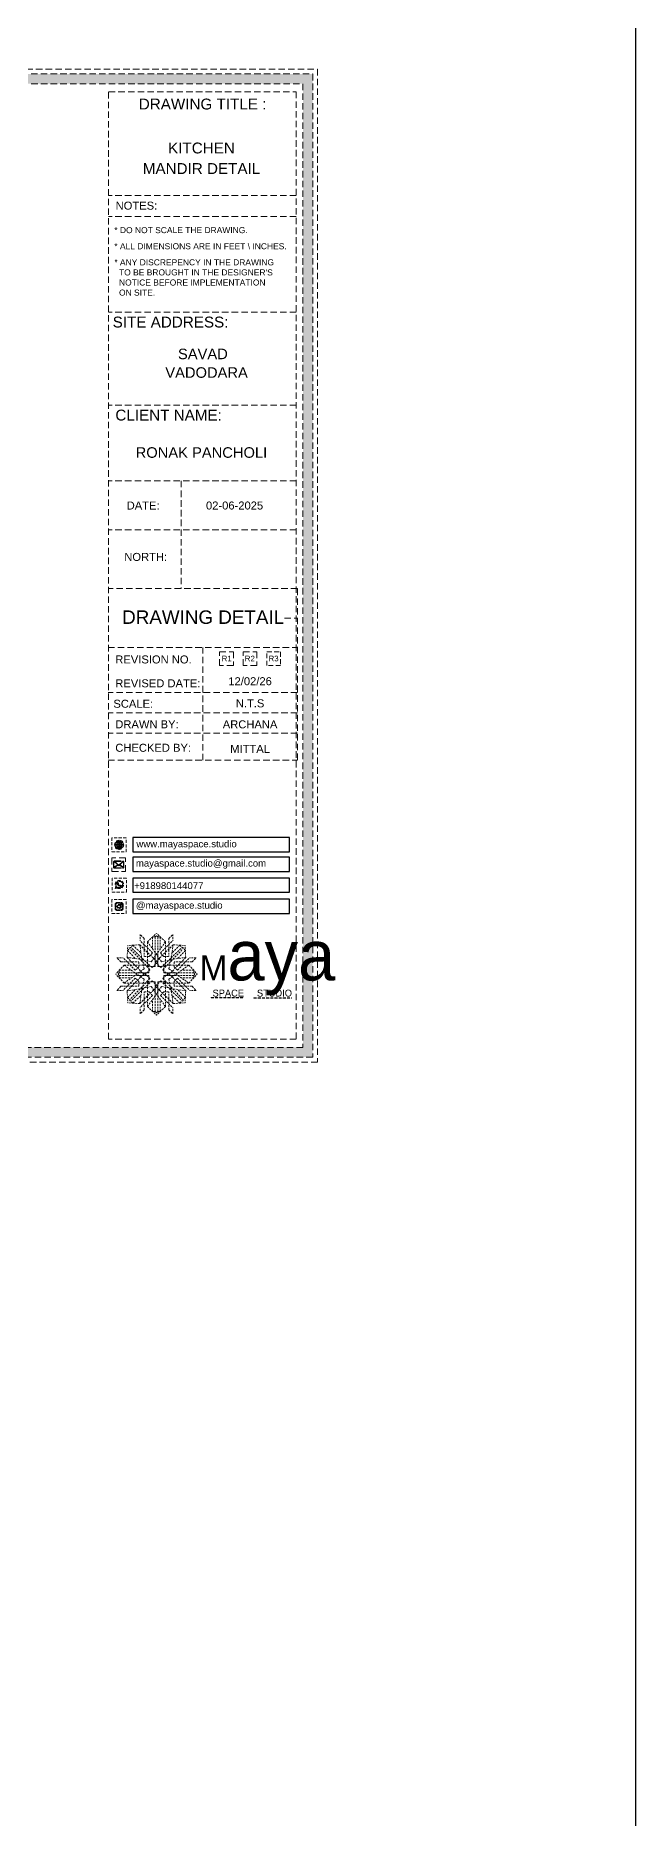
# Model space of a CAD drawing. Header units: millimetres. Extents: x 56222 to 3066687, y -650199 to -121287.
# Drawn here: x 141972.9 to 142065.7, y -185482.7 to -185207 of the extents above; entities that cross this region are included whole.
import ezdxf
from ezdxf.enums import TextEntityAlignment as Align

# ---------------------------------------------------------------- set-up
doc = ezdxf.new("R2010")
doc.units = ezdxf.units.MM
doc.header["$MEASUREMENT"] = 0
doc.linetypes.add('DASHEDX2', pattern=[1.5, 1, -0.5])
for name, color, linetype, lineweight in [('Dimension', 10, 'DASHEDX2', 20), ('NAME PLATE', 7, 'Continuous', 25), ('XX~SLAB ( BEAM )~ ( DIM )', 7, 'Continuous', 9)]:
    doc.layers.add(name, color=color, linetype=linetype, lineweight=lineweight)
doc.styles.add('Arial', font='arial.ttf')
doc.styles.get("Standard").update_dxf_attribs({"font": 'arial.ttf', "height": 6})

# ---------------------------------------------------------------- blocks, each defined once
blk = doc.blocks.new('FSFSF')
at = {"color": 42, "lineweight": 5, "true_color": 0xe0ac11}
for p, q in [((28600.03, 143.51), (28600.03, 140.16)), ((28602.15, 141.41), (28600.03, 143.51)), ((28602.15, 141.41), (28602.15, 131.95)), ((28603.86, 139.69), (28608.58, 144.08)), ((28607.9, 142.22), (28606.58, 142.22)), ((28606.58, 142.22), (28606.58, 135.84)), ((28607.9, 142.22), (28608.58, 142.85)), ((28607.9, 142.22), (28607.9, 126.58)), ((28613.31, 139.69), (28608.58, 144.08)), ((28609.27, 142.22), (28608.59, 142.85)), ((28609.27, 142.22), (28609.27, 126.58)), ((28609.27, 142.22), (28610.59, 142.22)), ((28610.59, 142.22), (28610.59, 135.84)), ((28615.02, 141.41), (28617.14, 143.51)), ((28615.02, 141.41), (28615.02, 131.95)), ((28617.14, 143.51), (28617.14, 140.16)), ((28587.73, 131.22), (28591.08, 131.22)), ((28589.84, 129.1), (28587.73, 131.22)), ((28597.49, 124.78), (28591.08, 131.22)), ((28593.19, 131.45), (28593.54, 137.71)), ((28593.19, 131.45), (28601.69, 122.67)), ((28601.25, 130.22), (28593.19, 131.45)), ((28593.39, 135), (28594.56, 136.12)), ((28593.39, 135), (28597.6, 130.78)), ((28599.8, 138.06), (28593.54, 137.71)), ((28595.12, 136.69), (28594.53, 136.69)), ((28594.56, 136.12), (28594.56, 136.71)), ((28605.17, 124.98), (28594.56, 136.12)), ((28596.24, 137.86), (28595.12, 136.69)), ((28606.27, 126.08), (28595.12, 136.69)), ((28596.24, 137.86), (28600.47, 133.65)), ((28601.03, 130), (28599.8, 138.06)), ((28599.8, 138.05), (28608.58, 129.56)), ((28606.47, 133.76), (28600.03, 140.16)), ((28604.75, 131.95), (28602.15, 131.95)), ((28603.86, 126.58), (28603.86, 139.69)), ((28603.86, 139.69), (28608.58, 133.02)), ((28606.47, 133.76), (28604.75, 131.95)), ((28605.86, 129.18), (28608.58, 133.02)), ((28613.31, 139.69), (28608.59, 133.02)), ((28617.37, 138.05), (28608.59, 129.56)), ((28611.31, 129.18), (28608.59, 133.02)), ((28610.7, 133.76), (28617.14, 140.16)), ((28610.7, 133.76), (28612.42, 131.95)), ((28610.9, 126.08), (28622.05, 136.69)), ((28612.02, 124.98), (28622.62, 136.12)), ((28612.42, 131.95), (28615.02, 131.95)), ((28613.31, 126.58), (28613.31, 139.69)), ((28623.99, 131.45), (28615.5, 122.67)), ((28615.94, 130.22), (28624, 131.45)), ((28616.14, 130), (28617.37, 138.06)), ((28620.93, 137.86), (28616.7, 133.65)), ((28617.37, 138.06), (28623.63, 137.71)), ((28623.8, 135), (28619.59, 130.78)), ((28619.7, 124.78), (28626.1, 131.22)), ((28620.93, 137.86), (28622.05, 136.69)), ((28622.05, 136.69), (28622.64, 136.69)), ((28622.62, 136.12), (28622.62, 136.71)), ((28623.8, 135), (28622.62, 136.12)), ((28624, 131.45), (28623.65, 137.71)), ((28629.45, 131.22), (28626.1, 131.22)), ((28627.34, 129.1), (28629.45, 131.22)), ((28591.56, 127.39), (28587.17, 122.66)), ((28591.56, 117.94), (28587.17, 122.66)), ((28589.03, 123.35), (28588.4, 122.67)), ((28589.03, 121.98), (28588.4, 122.65)), ((28589.03, 123.35), (28589.03, 124.67)), ((28589.03, 124.67), (28595.4, 124.67)), ((28589.03, 123.35), (28604.66, 123.35)), ((28589.03, 121.98), (28604.66, 121.98)), ((28589.03, 121.98), (28589.03, 120.66)), ((28589.84, 129.1), (28599.29, 129.1)), ((28604.66, 127.39), (28591.56, 127.39)), ((28591.56, 127.39), (28598.23, 122.67)), ((28591.56, 117.94), (28598.23, 122.65)), ((28593.19, 113.88), (28601.69, 122.65)), ((28597.49, 124.78), (28599.29, 126.5)), ((28602.07, 125.39), (28598.23, 122.67)), ((28602.07, 119.94), (28598.23, 122.65)), ((28599.29, 126.5), (28599.29, 129.1)), ((28605.86, 129.18), (28601.03, 130)), ((28602.07, 125.39), (28601.25, 130.22)), ((28602.33, 123.35), (28601.69, 122.67)), ((28602.33, 121.98), (28601.69, 122.65)), ((28602.33, 123.35), (28602.97, 122.67)), ((28602.33, 121.98), (28602.97, 122.65)), ((28605.17, 124.98), (28602.97, 122.67)), ((28605.17, 120.35), (28602.97, 122.65)), ((28603.68, 126.54), (28603.68, 127.39)), ((28604.66, 126.54), (28603.68, 126.54)), ((28604.71, 127.57), (28603.86, 127.57)), ((28607.9, 126.58), (28603.86, 126.58)), ((28604.66, 123.35), (28604.66, 127.39)), ((28604.66, 121.98), (28604.66, 117.94)), ((28604.7, 126.58), (28604.71, 127.57)), ((28606.27, 126.08), (28608.58, 128.27)), ((28607.9, 128.92), (28608.58, 129.56)), ((28607.9, 128.92), (28608.58, 128.27)), ((28609.27, 128.92), (28608.59, 129.56)), ((28609.27, 128.92), (28608.59, 128.27)), ((28610.9, 126.08), (28608.59, 128.27)), ((28609.27, 126.58), (28613.31, 126.58)), ((28611.31, 129.18), (28616.14, 130)), ((28612.02, 124.98), (28614.21, 122.67)), ((28612.02, 120.35), (28614.21, 122.65)), ((28612.46, 126.58), (28612.46, 127.57)), ((28612.46, 127.57), (28613.31, 127.57)), ((28612.52, 123.35), (28612.52, 127.39)), ((28612.52, 127.39), (28625.63, 127.39)), ((28612.52, 126.54), (28613.51, 126.54)), ((28628.16, 123.35), (28612.52, 123.35)), ((28612.52, 121.98), (28612.52, 117.94)), ((28628.16, 121.98), (28612.52, 121.98)), ((28613.51, 126.54), (28613.51, 127.39)), ((28614.85, 123.35), (28614.21, 122.67)), ((28614.85, 121.98), (28614.21, 122.65)), ((28614.85, 123.35), (28615.5, 122.67)), ((28614.85, 121.98), (28615.5, 122.65)), ((28615.12, 125.39), (28615.94, 130.22)), ((28615.12, 125.39), (28618.96, 122.67)), ((28615.12, 119.94), (28618.96, 122.65)), ((28623.99, 113.88), (28615.5, 122.65)), ((28627.34, 129.1), (28617.89, 129.1)), ((28617.89, 126.5), (28617.89, 129.1)), ((28619.7, 124.78), (28617.89, 126.5)), ((28625.63, 127.39), (28618.96, 122.67)), ((28625.63, 117.94), (28618.96, 122.65)), ((28628.16, 124.67), (28621.78, 124.67)), ((28625.63, 127.39), (28630.02, 122.66)), ((28625.63, 117.94), (28630.02, 122.66)), ((28628.16, 123.35), (28628.16, 124.67)), ((28628.16, 123.35), (28628.78, 122.67)), ((28628.16, 121.98), (28628.78, 122.65)), ((28628.16, 121.98), (28628.16, 120.66)), ((28589.84, 116.23), (28587.73, 114.11)), ((28587.73, 114.11), (28591.08, 114.11)), ((28589.03, 120.66), (28595.4, 120.66)), ((28589.84, 116.23), (28599.29, 116.23)), ((28597.49, 120.54), (28591.08, 114.11)), ((28604.66, 117.94), (28591.56, 117.94)), ((28601.25, 115.1), (28593.19, 113.87)), ((28593.19, 113.87), (28593.54, 107.62)), ((28593.39, 110.32), (28597.6, 114.55)), ((28605.17, 120.35), (28594.56, 109.2)), ((28606.27, 119.15), (28595.12, 108.54)), ((28597.49, 120.54), (28599.29, 118.83)), ((28599.29, 118.83), (28599.29, 116.23)), ((28599.8, 107.17), (28608.58, 115.67)), ((28601.03, 115.23), (28599.8, 107.17)), ((28605.86, 116.05), (28601.03, 115.23)), ((28602.07, 119.94), (28601.25, 115.1)), ((28602.15, 103.82), (28602.15, 113.27)), ((28604.75, 113.27), (28602.15, 113.27)), ((28604.66, 118.78), (28603.68, 118.78)), ((28603.68, 118.78), (28603.68, 117.94)), ((28607.9, 118.65), (28603.86, 118.65)), ((28603.86, 118.65), (28603.86, 105.54)), ((28604.71, 117.66), (28603.86, 117.66)), ((28604.7, 118.65), (28604.71, 117.66)), ((28606.47, 111.47), (28604.75, 113.27)), ((28605.86, 116.05), (28608.58, 112.21)), ((28606.27, 119.15), (28608.58, 116.96)), ((28607.9, 103.01), (28607.9, 118.65)), ((28607.9, 116.31), (28608.58, 116.96)), ((28607.9, 116.31), (28608.58, 115.67)), ((28610.9, 119.15), (28608.59, 116.96)), ((28609.27, 116.31), (28608.59, 116.96)), ((28609.27, 116.31), (28608.59, 115.67)), ((28611.31, 116.05), (28608.59, 112.21)), ((28617.37, 107.17), (28608.59, 115.67)), ((28609.27, 118.65), (28613.31, 118.65)), ((28609.27, 103.01), (28609.27, 118.65)), ((28610.7, 111.47), (28612.42, 113.27)), ((28610.9, 119.15), (28622.05, 108.54)), ((28611.31, 116.05), (28616.14, 115.23)), ((28612.02, 120.35), (28622.62, 109.2)), ((28612.42, 113.27), (28615.02, 113.27)), ((28612.46, 118.65), (28612.46, 117.66)), ((28612.46, 117.66), (28613.31, 117.66)), ((28612.52, 118.78), (28613.51, 118.78)), ((28612.52, 117.94), (28625.63, 117.94)), ((28613.31, 118.65), (28613.31, 105.54)), ((28613.51, 118.78), (28613.51, 117.94)), ((28615.02, 103.82), (28615.02, 113.27)), ((28615.12, 119.94), (28615.94, 115.1)), ((28615.94, 115.1), (28624, 113.87)), ((28616.14, 115.23), (28617.37, 107.17)), ((28619.7, 120.54), (28617.89, 118.83)), ((28617.89, 118.83), (28617.89, 116.23)), ((28627.34, 116.23), (28617.89, 116.23)), ((28623.8, 110.32), (28619.59, 114.55)), ((28619.7, 120.54), (28626.1, 114.11)), ((28628.16, 120.66), (28621.78, 120.66)), ((28624, 113.87), (28623.65, 107.62)), ((28629.45, 114.11), (28626.1, 114.11)), ((28627.34, 116.23), (28629.45, 114.11)), ((28593.39, 110.32), (28594.56, 109.2)), ((28599.8, 107.17), (28593.54, 107.52)), ((28595.12, 108.54), (28594.53, 108.54)), ((28594.56, 109.2), (28594.56, 108.61)), ((28596.24, 107.37), (28595.12, 108.54)), ((28596.24, 107.37), (28600.47, 111.58)), ((28606.47, 111.47), (28600.03, 105.07)), ((28600.03, 101.71), (28600.03, 105.07)), ((28602.15, 103.82), (28600.03, 101.71)), ((28603.86, 105.54), (28608.58, 112.21)), ((28603.86, 105.54), (28608.58, 101.15)), ((28606.58, 103.01), (28606.58, 109.38)), ((28613.31, 105.54), (28608.58, 101.15)), ((28613.31, 105.54), (28608.59, 112.21)), ((28610.59, 103.01), (28610.59, 109.38)), ((28610.7, 111.47), (28617.14, 105.07)), ((28615.02, 103.82), (28617.14, 101.71)), ((28620.93, 107.37), (28616.7, 111.58)), ((28617.14, 101.71), (28617.14, 105.07)), ((28617.37, 107.17), (28623.63, 107.52)), ((28620.93, 107.37), (28622.05, 108.54)), ((28622.05, 108.54), (28622.64, 108.54)), ((28623.8, 110.32), (28622.62, 109.2)), ((28622.62, 109.2), (28622.62, 108.61)), ((28607.9, 103.01), (28606.58, 103.01)), ((28607.9, 103.01), (28608.58, 102.38)), ((28609.27, 103.01), (28608.59, 102.38)), ((28609.27, 103.01), (28610.59, 103.01))]:
    blk.add_line(p, q, dxfattribs=at)
blk = doc.blocks.new('hgwg')
at = {"layer": 'Dimension', "true_color": 0xd39e00}
h = blk.add_hatch(color=42, dxfattribs=at)
h.dxf.hatch_style = 1
h.paths.add_polyline_path([(27505.71, 45.05), (27494.27, 45.05), (27494.27, 44.9), (27505.71, 44.9)])
h = blk.add_hatch(color=42, dxfattribs=at)
h.dxf.hatch_style = 1
h.paths.add_polyline_path([(27523.3, 44.9), (27509.68, 44.9), (27509.68, 44.75), (27523.3, 44.75)])
at = {"layer": 'Dimension', "color": 42, "true_color": 0xd39e00}
for p, q in [((27494.27, 45.05), (27505.71, 45.05)), ((27494.27, 44.9), (27494.27, 45.05)), ((27505.71, 45.05), (27505.71, 44.9)), ((27494.27, 44.9), (27505.71, 44.9)), ((27509.68, 44.9), (27523.3, 44.9)), ((27509.68, 44.9), (27509.68, 44.75)), ((27509.68, 44.75), (27523.3, 44.75)), ((27523.3, 44.75), (27523.3, 44.9))]:
    blk.add_line(p, q, dxfattribs=at)
at = {"layer": 'Dimension', "color": 42, "true_color": 0xd39e00, "attachment_point": 1}
for s, width, insert, char_height in [('{\\fCinzel|b0|i0|c0|p2;\\H1.5x;M\\fAmsterdam One|b0|i0|c0|p2;\\H2x;aya}', 85.3277, (27490.17, 69.17), 6), ('{\\fCinzel|b0|i0|c0|p0;SPACE     STUDIO}', 66.129, (27494.83, 47.86), 2.5)]:
    blk.add_mtext_dynamic_manual_height_columns(s, width=width, gutter_width=30, heights=[0], dxfattribs=dict(at, insert=insert, char_height=char_height))
blk = doc.blocks.new('aggerg')
at = {"layer": 'Dimension', "color": 42, "true_color": 0xd39e00}
blk.add_lwpolyline([(-1.41, 1.41), (1.41, 1.41), (1.41, -1.41), (-1.41, -1.41)], close=True, dxfattribs=at)
at = {"layer": 'NAME PLATE', "lineweight": 0, "insert": (-0.03, 0.62), "char_height": 1.151, "width": 2.2458, "attachment_point": 2, "style": 'Arial'}
blk.add_mtext('R3', dxfattribs=at)
blk = doc.blocks.new('QEGW4TG')
at = {"layer": 'Dimension', "true_color": 0x000000}
h = blk.add_hatch(color=18, dxfattribs=at)
h.dxf.hatch_style = 1
h.paths.add_polyline_path([(2.69, 1.93, 0.170513), (2.95, 1.97, 0.190337), (3.11, 2.18, 0.316231), (3.07, 2.28), (2.79, 2.37, 0.273721), (2.69, 2.34, 0.040749), (2.63, 2.27, -0.441282), (2.53, 2.25, -0.11828), (2.06, 2.64, -0.441282), (2.07, 2.74, 0.040749), (2.13, 2.81, 0.290083), (2.14, 2.92), (2.01, 3.18, 0.316231), (1.91, 3.2, 0.190337), (1.73, 3, 0.170513), (1.72, 2.74, 0.252784)], flags=0)
h.paths.add_polyline_path([(1.19, 1.98), (1.03, 1.3, 0.550912), (1.11, 1.23), (1.75, 1.39, 6.344125)])
h.paths.add_polyline_path([(1.81, 1.7), (1.4, 1.6), (1.5, 2.03, -9.071339)], flags=16)
h.paths.add_polyline_path([(3.11, 2.16, -0.17811), (2.95, 1.97, -0.170513), (2.69, 1.93, -0.252784), (1.72, 2.74, -0.170513), (1.73, 3, -0.17811), (1.89, 3.19, -0.370089), (2.01, 3.18), (2.14, 2.92, -0.307185), (2.13, 2.8, -0.041087), (2.06, 2.73, 0.321676), (2.05, 2.65, 0.126524), (2.55, 2.24, 0.312216), (2.62, 2.26, -0.041087), (2.68, 2.34, -0.290673), (2.79, 2.37), (3.07, 2.28, -0.370089)], flags=0)
h = blk.add_hatch(color=18, dxfattribs=at)
h.dxf.hatch_style = 1
h.paths.add_polyline_path([(2.79, 2.37, 0.273721), (2.69, 2.34, 0.040749), (2.63, 2.27, -0.441282), (2.53, 2.25, -0.11828), (2.06, 2.64, -0.441282), (2.07, 2.74, 0.040749), (2.13, 2.81, 0.290083), (2.14, 2.92), (2.01, 3.18, 0.316231), (1.91, 3.2, 0.190337), (1.73, 3, 0.170513), (1.72, 2.74, 0.252784), (2.69, 1.93, 0.170513), (2.95, 1.97, 0.190337), (3.11, 2.18, 0.316231), (3.07, 2.28)])
for p, q in [((1.19, 1.98), (1.03, 1.3)), ((1.1, 1.23), (1.75, 1.39)), ((1.5, 2.03), (1.4, 1.6)), ((1.4, 1.6), (1.81, 1.7)), ((2.01, 3.18), (2.14, 2.92)), ((3.07, 2.28), (2.8, 2.36))]:
    blk.add_line(p, q)
blk.add_lwpolyline([(0, 0), (4.68, 0), (4.68, 4.68), (0, 4.68)], close=True)
for centre, radius, start, end in [((1.09, 1.29), 0.0598, 164.84831, 282.14582), ((2.39, 2.56), 1.34, 241.47269, 205.64225), ((2.39, 2.56), 1.04, 235.99618, 210.83325), ((2.09, 2.87), 0.39, 159.7007, 198.40719), ((2.96, 3.23), 1.33, 201.42182, 258.16694), ((2.07, 2.87), 0.364, 118.96853, 159.36483), ((1.94, 3.12), 0.0896, 41.89846, 123.13436), ((2.11, 2.68), 0.066, 135.99317, 224.88915), ((1.67, 3.16), 0.586, 312.46169, 321.87278), ((3.12, 3.42), 1.31, 216.54555, 243.52792), ((2.05, 2.87), 0.104, 320.39235, 28.69706), ((2.57, 2.3), 0.066, 234.24815, 323.14414), ((3.11, 1.94), 0.586, 137.26453, 146.67562), ((2.76, 2.27), 0.104, 70.44024, 138.74495), ((2.75, 2.31), 0.39, 260.73011, 299.43661), ((2.76, 2.29), 0.364, 299.77248, 340.16878), ((3.03, 2.2), 0.0896, 336.00294, 57.23884)]:
    blk.add_arc(centre, radius, start, end)
blk = doc.blocks.new('ASGERG')
at = {"layer": 'Dimension', "true_color": 0x000000}
h = blk.add_hatch(color=18, dxfattribs=at)
h.dxf.hatch_style = 1
h.paths.add_polyline_path([(0.99, 1.7, 0.353872), (1.69, 1.03), (2.96, 1.03, 0.353872), (3.66, 1.7), (3.66, 2.99, 0.353872), (2.96, 3.67), (1.69, 3.67, 0.353872), (0.99, 2.99)])
h.paths.add_polyline_path([(1.27, 2.97, -0.353872), (1.72, 3.4), (2.94, 3.4, -0.353872), (3.38, 2.97), (3.38, 1.72, -0.353872), (2.94, 1.3), (1.72, 1.3, -0.353872), (1.27, 1.72)], flags=16)
h.paths.add_polyline_path([(3.02, 2.35, -1), (1.64, 2.35, -1)], flags=0)
h.paths.add_polyline_path([(2.74, 2.35, -1), (1.92, 2.35, -1)], flags=0)
h.paths.add_polyline_path([(2.86, 3.02, -1), (3.19, 3.02, -1)], flags=0)
h.paths.add_polyline_path([(1.64, 2.35, 1), (3.02, 2.35, 1)], flags=0)
h = blk.add_hatch(color=18, dxfattribs=at)
h.dxf.hatch_style = 1
h.paths.add_polyline_path([(1.64, 2.35, 1), (3.02, 2.35, 1)])
h.paths.add_polyline_path([(2.74, 2.35, -1), (1.92, 2.35, -1)], flags=16)
h = blk.add_hatch(color=18, dxfattribs=at)
h.dxf.hatch_style = 1
h.paths.add_polyline_path([(3.19, 3.02, 1), (2.86, 3.02, 1)])
for p, q in [((0.99, 2.99), (0.99, 1.7)), ((1.27, 2.97), (1.27, 1.72)), ((1.69, 3.67), (2.96, 3.67)), ((1.69, 1.03), (2.96, 1.03)), ((2.94, 3.4), (1.72, 3.4)), ((2.94, 1.3), (1.72, 1.3)), ((3.38, 2.97), (3.38, 1.72)), ((3.66, 2.99), (3.66, 1.7))]:
    blk.add_line(p, q)
blk.add_lwpolyline([(0, 0), (4.68, 0), (4.68, 4.68), (0, 4.68)], close=True)
for centre, radius in [((2.33, 2.35), 0.694), ((2.33, 2.35), 0.414), ((3.02, 3.02), 0.168)]:
    blk.add_circle(centre, radius)
for centre, radius, start, end in [((1.76, 2.89), 0.778, 94.86305, 172.81274), ((1.76, 1.8), 0.778, 187.18726, 265.13695), ((1.76, 2.91), 0.491, 94.86305, 172.81274), ((1.76, 1.78), 0.491, 187.18726, 265.13695), ((2.9, 2.91), 0.491, 7.18726, 85.13695), ((2.9, 1.78), 0.491, 274.86305, 352.81274), ((2.89, 2.89), 0.778, 7.18726, 85.13695), ((2.89, 1.8), 0.778, 274.86305, 352.81274)]:
    blk.add_arc(centre, radius, start, end)
blk = doc.blocks.new('DTGWEGEARG')
at = {"layer": 'Dimension', "true_color": 0x000000}
h = blk.add_hatch(color=18, dxfattribs=at)
h.dxf.hatch_style = 1
h.paths.add_polyline_path([(3.83, 2.34, 1), (0.85, 2.34, 1)])
h.paths.add_polyline_path([(2.51, 1.01, 0.105795), (2.96, 1.58, -0.055205), (3.3, 1.41, -0.169822)], flags=16)
h.paths.add_polyline_path([(2.41, 1.12), (2.41, 1.69, -0.058279), (2.81, 1.63, -0.103353)], flags=16)
h.paths.add_polyline_path([(2.26, 1.13, -0.101741), (1.87, 1.63, -0.057171), (2.26, 1.69)], flags=16)
h.paths.add_polyline_path([(2.17, 1.01, -0.169822), (1.38, 1.41, -0.055205), (1.72, 1.58, 0.105795)], flags=16)
h.paths.add_polyline_path([(3.02, 1.72, 0.081336), (3.13, 2.27), (3.68, 2.27, -0.152069), (3.4, 1.52, 0.05687)], flags=16)
h.paths.add_polyline_path([(2.87, 1.77, 0.061945), (2.41, 1.84), (2.41, 2.27), (2.98, 2.27, -0.081344)], flags=16)
h.paths.add_polyline_path([(2.26, 1.84, 0.060923), (1.8, 1.77, -0.081344), (1.7, 2.27), (2.26, 2.27)], flags=16)
h.paths.add_polyline_path([(1.66, 1.72, 0.05687), (1.28, 1.52, -0.152069), (1, 2.27), (1.55, 2.27, 0.081336)], flags=16)
h.paths.add_polyline_path([(2.41, 2.42), (2.41, 2.83, 0.061945), (2.87, 2.91, -0.080009), (2.98, 2.42)], flags=16)
h.paths.add_polyline_path([(3.13, 2.42, 0.080116), (3.02, 2.96, 0.05687), (3.4, 3.16, 0.028258), (3.3, 3.27, -0.055205), (2.96, 3.1, 0.105795), (2.51, 3.67, -0.36029), (3.68, 2.42)], flags=16)
h.paths.add_polyline_path([(2.26, 2.42), (1.7, 2.42, -0.080009), (1.8, 2.91, 0.060923), (2.26, 2.84)], flags=16)
h.paths.add_polyline_path([(1.55, 2.42), (1, 2.42, -0.150466), (1.28, 3.16, 0.05687), (1.66, 2.96, 0.080116)], flags=16)
h.paths.add_polyline_path([(2.41, 2.98), (2.41, 3.56, -0.103353), (2.81, 3.05, -0.058279)], flags=16)
h.paths.add_polyline_path([(2.26, 2.99, -0.057171), (1.87, 3.05, -0.101741), (2.26, 3.55)], flags=16)
h.paths.add_polyline_path([(1.72, 3.1, -0.055205), (1.38, 3.27, -0.169822), (2.17, 3.67, 0.105795)], flags=16)
blk.add_lwpolyline([(0, 0), (4.68, 0), (4.68, 4.68), (0, 4.68)], close=True)
at = {"layer": 'Dimension', "color": 18, "true_color": 0x000000}
for p, q in [((1, 2.42), (1.55, 2.42)), ((1, 2.27), (1.55, 2.27)), ((1.7, 2.42), (2.26, 2.42)), ((1.7, 2.27), (2.26, 2.27)), ((2.26, 3.55), (2.26, 2.99)), ((2.26, 2.84), (2.26, 2.42)), ((2.26, 2.27), (2.26, 1.84)), ((2.26, 1.69), (2.26, 1.13)), ((2.41, 3.56), (2.41, 2.98)), ((2.41, 2.83), (2.41, 2.42)), ((2.41, 2.42), (2.98, 2.42)), ((2.41, 2.27), (2.98, 2.27)), ((2.41, 2.27), (2.41, 1.84)), ((2.41, 1.69), (2.41, 1.12)), ((3.13, 2.42), (3.68, 2.42)), ((3.13, 2.27), (3.68, 2.27))]:
    blk.add_line(p, q, dxfattribs=at)
blk.add_circle((2.34, 2.34), 1.49, dxfattribs=at)
for centre, radius, start, end in [((2.34, 2.34), 1.34, 142.38188, 176.60928), ((2.34, 2.34), 1.34, 183.03147, 217.61812), ((2.34, 4.74), 1.9, 236.13994, 249.15951), ((2.34, -0.06), 1.9, 110.84049, 123.86006), ((2.34, 2.34), 1.34, 97.35489, 135.90733), ((2.34, 4.74), 1.75, 236.74173, 249.38105), ((2.34, -0.06), 1.75, 110.61895, 123.25827), ((2.34, 2.34), 1.34, 224.09267, 262.64511), ((3.28, 2.34), 1.73, 159.05674, 177.37895), ((3.28, 2.34), 1.73, 182.34346, 200.94326), ((3.28, 2.34), 1.58, 158.83251, 177.13018), ((3.28, 2.34), 1.58, 182.56584, 201.16749), ((3.28, 2.34), 1.73, 129.93011, 154.08674), ((3.28, 2.34), 1.73, 205.91326, 230.06989), ((2.34, 4.74), 1.9, 253.67992, 267.62529), ((2.34, -0.06), 1.9, 92.37471, 106.32008), ((3.28, 2.34), 1.58, 130.10725, 153.34459), ((2.34, 4.74), 1.75, 254.33365, 267.42202), ((2.34, -0.06), 1.75, 92.57798, 105.66635), ((3.28, 2.34), 1.58, 206.65541, 229.89275), ((1.4, 2.34), 1.58, 26.65541, 50.25843), ((2.34, 4.74), 1.75, 272.32478, 285.66635), ((2.34, 4.74), 1.9, 272.1415, 286.32008), ((2.34, -0.06), 1.9, 73.67992, 87.8585), ((2.34, -0.06), 1.75, 74.33365, 87.67522), ((1.4, 2.34), 1.58, 309.74157, 333.34459), ((2.34, 2.34), 1.34, 3.39072, 82.64511), ((1.4, 2.34), 1.73, 25.91326, 50.06989), ((1.4, 2.34), 1.73, 309.93011, 334.08674), ((2.34, 2.34), 1.34, 277.35489, 315.90733), ((1.4, 2.34), 1.58, 2.86982, 21.16749), ((1.4, 2.34), 1.58, 338.83251, 357.43416), ((2.34, 4.74), 1.75, 290.61895, 303.25827), ((2.34, -0.06), 1.75, 56.74173, 69.38105), ((2.34, 4.74), 1.9, 290.84049, 303.86006), ((1.4, 2.34), 1.73, 2.62105, 20.94326), ((1.4, 2.34), 1.73, 339.05674, 357.65654), ((2.34, -0.06), 1.9, 56.13994, 69.15951), ((2.34, 2.34), 1.34, 322.38188, 356.96853)]:
    blk.add_arc(centre, radius, start, end, dxfattribs=at)

msp = doc.modelspace()

# ---------------------------------------------------------------- hatches: boundary and pattern name
at = {"layer": 'Dimension', "true_color": 0xd39e00}
h = msp.add_hatch(color=42, dxfattribs=at)
h.paths.add_polyline_path([(141799.73, -185212.93), (141799.73, -185365), (142015.78, -185365), (142015.78, -185212.93)])
h.paths.add_polyline_path([(141801.24, -185214.44), (142014.26, -185214.44), (142014.26, -185363.49), (141801.24, -185363.49)], flags=16)
at = {"layer": 'Dimension', "true_color": 0x000000}
h = msp.add_hatch(color=18, dxfattribs=at)
h.dxf.hatch_style = 1
h.paths.add_polyline_path([(141986.41, -185335.79, 0.414214), (141986.57, -185335.63), (141986.57, -185334.82, 0.414214), (141986.41, -185334.66), (141985.13, -185334.66, 0.414214), (141984.97, -185334.82), (141984.97, -185335.63, 0.414214), (141985.13, -185335.79)])
h.paths.add_polyline_path([(141985.89, -185335.3), (141986.48, -185335.7, -0.198912), (141986.41, -185335.73), (141985.13, -185335.73, -0.198912), (141985.06, -185335.7), (141985.65, -185335.3), (141985.77, -185335.41)], flags=16)
h.paths.add_polyline_path([(141985.77, -185335.33), (141985.12, -185334.72, -0.028783), (141985.13, -185334.72), (141986.41, -185334.72, -0.028783), (141986.42, -185334.72)], flags=16)
h.paths.add_polyline_path([(141985.94, -185335.26), (141986.48, -185334.75, -0.202482), (141986.51, -185334.82), (141986.51, -185335.63, -0.043076), (141986.51, -185335.64)], flags=16)
h.paths.add_polyline_path([(141985.61, -185335.26), (141985.03, -185335.64, -0.043076), (141985.03, -185335.63), (141985.03, -185334.82, -0.202482), (141985.06, -185334.75)], flags=16)

# ---------------------------------------------------------------- linework, layer by layer
at = {"color": 18, "true_color": 0x000000, "elevation": 0.13}
for points in [[(141987.97, -185333.27), (142012.17, -185333.27), (142012.17, -185331.05), (141987.97, -185331.05)], [(141987.97, -185336.29), (142012.17, -185336.29), (142012.17, -185334.07), (141987.97, -185334.07)], [(141987.98, -185339.51), (142012.17, -185339.51), (142012.17, -185337.3), (141987.98, -185337.3)], [(141987.97, -185342.81), (142012.17, -185342.81), (142012.17, -185340.59), (141987.97, -185340.59)]]:
    msp.add_lwpolyline(points, close=True, dxfattribs=at)
at = {"layer": 'Dimension', "color": 42, "true_color": 0xd39e00}
for p, q in [((142013.24, -185231.73, 0.13), (141984.21, -185231.73, 0.13)), ((142013.24, -185235, 0.13), (141984.21, -185235, 0.13)), ((142013.24, -185249.76, 0.13), (141984.21, -185249.76, 0.13)), ((142013.24, -185264.15, 0.13), (141984.21, -185264.15, 0.13)), ((142013.24, -185275.87, 0.13), (141984.21, -185275.87, 0.13)), ((141995.44, -185275.87, 0.13), (141995.44, -185292.54, 0.13)), ((142013.24, -185283.42, 0.13), (141984.21, -185283.42, 0.13)), ((142013.41, -185292.54, 0.13), (141984.12, -185292.54, 0.13)), ((142013.41, -185292.54, 0.13), (142013.41, -185319.08, 0.13)), ((142011.39, -185297.09, 0.13), (142013.41, -185297.09, 0.13)), ((141984.12, -185301.64, 0.13), (142013.41, -185301.64, 0.13)), ((141998.77, -185319.08, 0.13), (141998.77, -185301.64, 0.13)), ((142013.41, -185308.61, 0.13), (141984.12, -185308.61, 0.13)), ((142013.41, -185311.76, 0.13), (141984.12, -185311.76, 0.13)), ((142013.41, -185314.9, 0.13), (141984.12, -185314.9, 0.13)), ((141984.12, -185319.08, 0.13), (142013.41, -185319.08, 0.13))]:
    msp.add_line(p, q, dxfattribs=at)
at = {"layer": 'Dimension', "color": 18, "true_color": 0x000000}
for p, q in [((141984.97, -185334.82, 0.13), (141984.97, -185335.63, 0.13)), ((141985.03, -185334.82, 0.13), (141985.03, -185335.63, 0.13)), ((141985.03, -185335.64, 0.13), (141985.61, -185335.26, 0.13)), ((141985.06, -185334.75, 0.13), (141985.61, -185335.26, 0.13)), ((141985.06, -185335.7, 0.13), (141985.65, -185335.3, 0.13)), ((141985.12, -185334.72, 0.13), (141985.77, -185335.33, 0.13)), ((141985.13, -185334.66, 0.13), (141986.41, -185334.66, 0.13)), ((141985.13, -185334.72, 0.13), (141986.41, -185334.72, 0.13)), ((141985.13, -185335.73, 0.13), (141986.41, -185335.73, 0.13)), ((141985.13, -185335.79, 0.13), (141986.41, -185335.79, 0.13)), ((141985.65, -185335.3, 0.13), (141985.77, -185335.41, 0.13)), ((141985.77, -185335.33, 0.13), (141986.42, -185334.72, 0.13)), ((141985.77, -185335.41, 0.13), (141985.89, -185335.3, 0.13)), ((141986.48, -185335.7, 0.13), (141985.89, -185335.3, 0.13)), ((141985.94, -185335.26, 0.13), (141986.48, -185334.75, 0.13)), ((141986.51, -185335.64, 0.13), (141985.94, -185335.26, 0.13)), ((141986.51, -185334.82, 0.13), (141986.51, -185335.63, 0.13)), ((141986.57, -185334.82, 0.13), (141986.57, -185335.63, 0.13))]:
    msp.add_line(p, q, dxfattribs=at)
at = {"layer": 'Dimension', "color": 42, "true_color": 0xd39e00, "elevation": 0.13}
for points in [[(141798.97, -185212.17), (142016.54, -185212.17), (142016.54, -185365.76), (141798.97, -185365.76)], [(141799.73, -185212.93), (142015.78, -185212.93), (142015.78, -185365), (141799.73, -185365)], [(141801.24, -185214.44), (142014.26, -185214.44), (142014.26, -185363.49), (141801.24, -185363.49)], [(141984.21, -185362.24), (141984.21, -185215.69), (142013.24, -185215.69), (142013.24, -185362.24)], [(142001.36, -185302.31), (142003.5, -185302.31), (142003.5, -185304.45), (142001.36, -185304.45)], [(142005.02, -185302.31), (142007.16, -185302.31), (142007.16, -185304.45), (142005.02, -185304.45)]]:
    msp.add_lwpolyline(points, close=True, dxfattribs=at)
at = {"layer": 'Dimension', "elevation": 0.13}
msp.add_lwpolyline([(141984.72, -185336.3), (141986.82, -185336.3), (141986.82, -185334.2), (141984.72, -185334.2)], close=True, dxfattribs=at)
at = {"layer": 'Dimension', "color": 18, "true_color": 0x000000}
for centre, radius, start, end in [((141985.13, -185334.82, 0.13), 0.161, 90, 180), ((141985.13, -185335.63, 0.13), 0.161, 180, 270), ((141985.13, -185334.82, 0.13), 0.101, 134.2135, 180), ((141985.13, -185335.63, 0.13), 0.101, 180, 189.8662), ((141985.13, -185335.63, 0.13), 0.101, 225, 270), ((141985.13, -185334.82, 0.13), 0.101, 90, 96.5948), ((141986.41, -185334.82, 0.13), 0.161, 0, 90), ((141986.41, -185334.82, 0.13), 0.101, 83.4052, 90), ((141986.41, -185335.63, 0.13), 0.161, 270, 0), ((141986.41, -185335.63, 0.13), 0.101, 270, 315), ((141986.41, -185334.82, 0.13), 0.101, 0, 45.7865), ((141986.41, -185335.63, 0.13), 0.101, 350.1338, 0)]:
    msp.add_arc(centre, radius, start, end, dxfattribs=at)
at = {"layer": 'XX~SLAB ( BEAM )~ ( DIM )', "color": 3, "lineweight": 30}
msp.add_lwpolyline([(139732.46, -184966.74), (142065.68, -184966.74), (142065.68, -185767.3), (139732.46, -185767.3)], close=True, dxfattribs=at)

# ---------------------------------------------------------------- block references
at = {"layer": 'Dimension', "xscale": 0.4729904809849336, "yscale": 0.4729904809849336, "zscale": 0.4729904809849336}
msp.add_blockref('DTGWEGEARG', (141984.73, -185333.27, 0.13), dxfattribs=at)
at = {"layer": 'Dimension', "color": 42, "true_color": 0xd39e00}
for name, p, xscale, yscale, zscale in [('QEGW4TG', (141984.74, -185339.51, 0.13), 0.4729904809849336, 0.4729904809849336, 0.4729904809849336), ('ASGERG', (141984.73, -185342.81, 0.13), 0.4729904809849336, 0.4729904809849336, 0.4729904809849336), ('FSFSF', (133573.21, -185388.25, 0.13), 0.2942612153321737, 0.2942612153321737, 0.2942612153321737), ('hgwg', (130193.25, -185375.11, 0.13), 0.4294275283978103, 0.4294275283978103, 0.4294275283978103)]:
    msp.add_blockref(name, p, dxfattribs=dict(at, xscale=xscale, yscale=yscale, zscale=zscale))
at = {"layer": 'NAME PLATE', "xscale": 0.7581563460150093, "yscale": 0.7581563460150093, "zscale": 0.7581563460150093}
msp.add_blockref('aggerg', (142009.75, -185303.38, 0.13), dxfattribs=at)

# ---------------------------------------------------------------- texts
at = {"color": 18, "true_color": 0x000000, "char_height": 1.0576, "attachment_point": 1}
for s, width, gutter_width, insert in [('www.mayaspace.studio', 7.1022, 5.94, (141988.51, -185331.49, 0.13)), ('mayaspace.studio@gmail.com', 4.4308, 3.71, (141988.43, -185334.47, 0.13)), ('+918980144077', 17.2782, 3.71, (141988.15, -185337.95, 0.13)), ('@mayaspace.studio', 4.4308, 3.71, (141988.43, -185340.99, 0.13))]:
    msp.add_mtext_dynamic_manual_height_columns(s, width=width, gutter_width=gutter_width, heights=[0], dxfattribs=dict(at, insert=insert))
at = {"layer": 'NAME PLATE', "style": 'Arial'}
for s, height, p in [('DRAWING TITLE : ', 1.6842, (141999.07, -185218.43, 0.13)), ('KITCHEN', 1.684, (141998.57, -185225.23, 0.13)), ('MANDIR DETAIL', 1.6842, (141998.58, -185228.41, 0.13)), ('NOTES:', 1.237, (141988.51, -185233.92, 0.13)), ('SITE ADDRESS:', 1.6842, (141993.79, -185252.15, 0.13)), (' SAVAD ', 1.628, (141998.79, -185257.05, 0.05)), ('VADODARA', 1.628, (141999.36, -185259.93, 0.05)), ('CLIENT NAME:', 1.6842, (141993.49, -185266.54, 0.13)), ('RONAK PANCHOLI    ', 1.6281, (141999.83, -185272.3, 0.05)), ('DATE:', 1.237, (141989.55, -185280.3, 0.13)), ('02-06-2025', 1.237, (142003.69, -185280.3, 0.13)), ('NORTH:', 1.237, (141989.95, -185288.25, 0.13)), ('DRAWING DETAIL', 2.0823, (141998.83, -185297.99, 0.13)), ('REVISION NO.', 1.2375, (141991.15, -185304.11, 0.13)), ('REVISED DATE: ', 1.2375, (141992.06, -185307.8, 0.13)), ('SCALE:', 1.237, (141988.02, -185310.96, 0.13)), ('DRAWN BY:', 1.237, (141990.14, -185314.14, 0.13)), ('ARCHANA', 1.237, (142006.09, -185314.15, 0.13)), ('CHECKED BY:', 1.2375, (141991.1, -185317.77, 0.13)), ('MITTAL', 1.237, (142006.09, -185317.94, 0.13))]:
    msp.add_text(s, height=height, dxfattribs=at).set_placement(p, align=Align.CENTER)
for s, p in [('R1', (142001.69, -185303.79, 0.13)), ('R2', (142005.27, -185303.79, 0.13))]:
    msp.add_text(s, height=0.872, dxfattribs=at).set_placement(p)
at = {"layer": 'NAME PLATE', "char_height": 0.936, "width": 36.1609, "attachment_point": 1, "style": 'Arial'}
for s, insert in [('* DO NOT SCALE THE DRAWING.', (141985.09, -185236.62, 0.13)), ('* ALL DIMENSIONS ARE IN FEET \\\\ INCHES.', (141985.09, -185239.11, 0.13)), ("* ANY DISCREPENCY IN THE DRAWING \\P  TO BE BROUGHT IN THE DESIGNER'S\\P  NOTICE BEFORE IMPLEMENTATION \\P  ON SITE.", (141985.09, -185241.6, 0.13))]:
    msp.add_mtext(s, dxfattribs=dict(at, insert=insert))
at = {"layer": 'NAME PLATE', "lineweight": 0, "char_height": 1.237, "attachment_point": 2, "style": 'Arial'}
for s, insert, width in [('12/02/26', (142006.09, -185306.24, 0.13), 10.7244), ('N.T.S', (142006.09, -185309.66, 0.13), 2.4153)]:
    msp.add_mtext(s, dxfattribs=dict(at, insert=insert, width=width))

doc.saveas('drawing.dxf')
